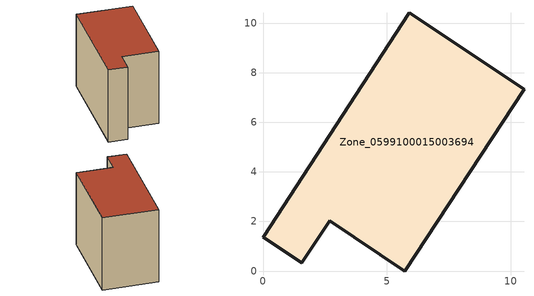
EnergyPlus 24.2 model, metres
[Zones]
Zone_0599100015003694
 floor ground (C_G): 5.9,10.41 10.53,7.34 5.72,0 2.69,2.02 1.57,0.33 0,1.37 z0.87
 wall outside (C_F): 10.53,7.34 5.9,10.41 0,1.37 1.57,0.33 2.69,2.02 5.72,0 10.53,7.34 z0.87:8.8
 roof outside (C_R): 5.9,10.41 0,1.37 1.57,0.33 2.69,2.02 5.72,0 10.53,7.34 z8.8
[BUILDING]
Pand.0599100015003694: North Axis=0; Terrain=City; Loads Convergence Tolerance Value=0.04; Temperature Convergence Tolerance Value=0.4; Solar Distribution=FullExterior; Maximum Number of Warmup Days=25; Minimum Number of Warmup Days=1
[Site:Location]
Rotterdam.The.Hague.AP_ZH_NLD Design_Conditions: Latitude=51.96; Longitude=4.45; Time Zone=1; Elevation=-4.5
[SITE:GROUNDTEMPERATURE:BUILDINGSURFACE]
18, 18, 18, 18, 18, 18, 18, 18, 18, 18, 18, 18
[MATERIAL] Thermal Absorptance=0.9; Solar Absorptance=0.7; Visible Absorptance=0.7
Name | Roughness | Thickness | Conductivity | Density | Specific Heat
G.TC.1965-1974 | MediumSmooth | 0.15 | 0.882353 | 540 | 1210
F.TC.1965-1974 | Rough | 0.3 | 0.697674 | 1920 | 840
R.TC.1965-1974 | MediumRough | 0.2 | 0.232558 | 1500 | 1000
[CONSTRUCTION]
C_G: G.TC.1965-1974
C_F: F.TC.1965-1974
C_R: R.TC.1965-1974
[ZONE]
Zone_0599100015003694: Type=1; Multiplier=1; Ceiling Height=Autocalculate; Volume=Autocalculate; Floor Area=autocalculate; Part of Total Floor Area=Yes
[ZONEINFILTRATION:DESIGNFLOWRATE]
Infil_Zone_0599100015003694: Zone or ZoneList or Space or SpaceList=Zone_0599100015003694; Schedule=AlwaysOn; Design Flow Rate Calculation Method=Flow/Area; Flow Rate per Floor Area=0.003; Constant Term Coefficient=1; Temperature Term Coefficient=0; Velocity Term Coefficient=0; Velocity Squared Term Coefficient=0
[HVACTEMPLATE:ZONE:IDEALLOADSAIRSYSTEM]
Zone_0599100015003694: Maximum Heating Supply Air Temperature=50; Minimum Cooling Supply Air Temperature=13; Maximum Heating Supply Air Humidity Ratio=0.0156; Minimum Cooling Supply Air Humidity Ratio=0.0077; Heating Limit=NoLimit; Cooling Limit=NoLimit; Dehumidification Control Type=ConstantSensibleHeatRatio; Cooling Sensible Heat Ratio=0.7; Dehumidification Setpoint=60; Humidification Control Type=None; Humidification Setpoint=30; Outdoor Air Method=None; Outdoor Air Flow Rate per Person=0.00944; Outdoor Air Flow Rate per Zone Floor Area=0; Outdoor Air Flow Rate per Zone=0; Demand Controlled Ventilation Type=None; Outdoor Air Economizer Type=NoEconomizer; Heat Recovery Type=None; Sensible Heat Recovery Effectiveness=0.7; Latent Heat Recovery Effectiveness=0.65
[ZONECONTROL:THERMOSTAT]
ThermostatControl_Zone_0599100015003694: Zone or ZoneList=Zone_0599100015003694; Control Type Schedule=DualSetpointControlType; Control 1=Thermostat_Zone_0599100015003694; Temperature Difference Between Cutout And Setpoint=0
[THERMOSTATSETPOINT:DUALSETPOINT]
Thermostat_Zone_0599100015003694: Heating Setpoint Temperature Schedule=HeatingSetpoint_Zone_0599100015003694; Cooling Setpoint Temperature Schedule=CoolingSetpoint_Zone_0599100015003694
[SCHEDULE:COMPACT]
HeatingSetpoint_Zone_0599100015003694: Through: 12/31, For: AllDays, Until: 24:00, 21
CoolingSetpoint_Zone_0599100015003694: Through: 12/31, For: AllDays, Until: 24:00, 24
DualSetpointControlType: Through: 12/31, For: AllDays, Until: 24:00, 4
AlwaysOn: Through: 12/31, For: AllDays, Until: 24:00, 1
